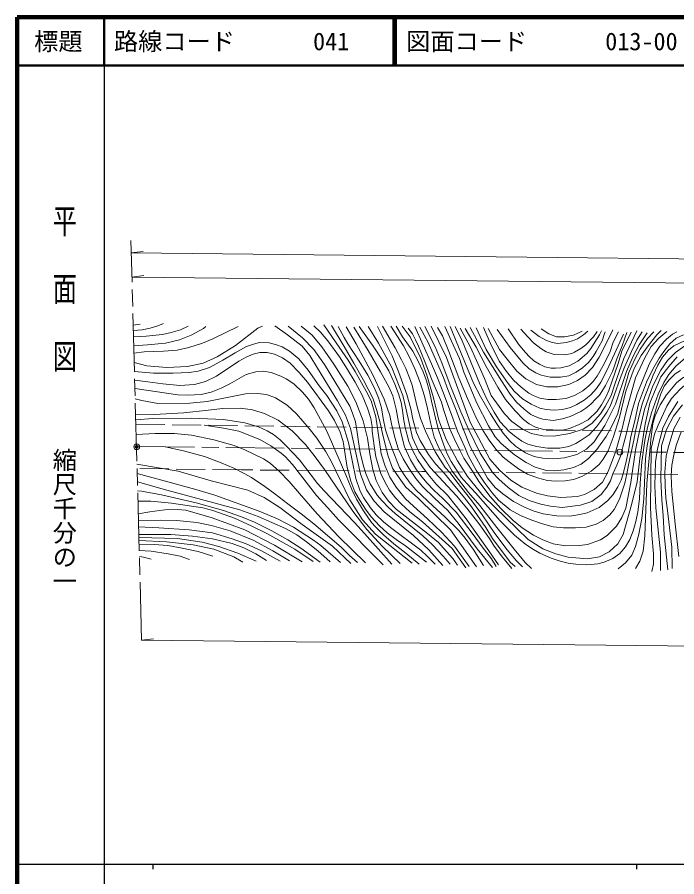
# Model space of a CAD drawing. Units: millimetres, scale not verified. Extents: x 40000 to 680000, y 20000 to 380000.
# Drawn here: x 40000 to 176314, y 202409 to 380000 of the extents above; entities that cross this region are included whole.
import ezdxf
from ezdxf.enums import TextEntityAlignment as Align

# ---------------------------------------------------------------- set-up
doc = ezdxf.new("R2010")
doc.units = ezdxf.units.MM
doc.header["$LTSCALE"] = 1000
doc.header["$PDMODE"] = 32
doc.header["$PDSIZE"] = 500
doc.linetypes.add('CHAIN', pattern=[18.5, 12, -1.5, 3.5, -1.5])
doc.linetypes.add('DASHED', pattern=[7.5, 6, -1.5])
for name, color, linetype, lineweight in [('M-BGD', 7, 'Continuous', 13), ('M-BMK', 2, 'CHAIN', 13), ('M-BMK-SRVR', 3, 'Continuous', 13), ('M-STR-HTXT', 7, 'Continuous', 13), ('M-TTL', 2, 'Continuous', 140), ('M-TTL-BAND', 7, 'Continuous', 25), ('M-TTL-LINE', 7, 'Continuous', 50)]:
    doc.layers.add(name, color=color, linetype=linetype, lineweight=lineweight)
doc.layers.add('M-OTRS', color=6, linetype='Continuous')
doc.layers.add('M-TTL-TXT', color=7, linetype='Continuous')
doc.styles.add('@ＭＳ ゴシック', font='')
doc.styles.add('ＭＳ ゴシック', font='')
doc.styles.get('@ＭＳ ゴシック').set_extended_font_data('@MS Gothic')
doc.styles.get('ＭＳ ゴシック').set_extended_font_data('MS Gothic')

msp = doc.modelspace()

# ---------------------------------------------------------------- linework, layer by layer
at = {"layer": 'M-BGD'}
msp.add_line((63976, 316402), (65432, 316563), dxfattribs=at)
for points in [[(64007, 315248), (65808, 315430), (67471, 315741), (69086, 316232), (70210, 316723)], [(64040, 313985), (66640, 314125), (70059, 314475), (71809, 314845), (73717, 315430), (75361, 316166)], [(64090, 312119), (66921, 312292), (70619, 312683), (73568, 313367), (75987, 314328), (78521, 315719), (78979, 316117)], [(64131, 310588), (66272, 310860), (70208, 310980), (73033, 311223), (75450, 311747), (78326, 312622), (80438, 313526), (85632, 316129)], [(64182, 308643), (66764, 307977), (70903, 307643), (75181, 307852), (78446, 308521), (81317, 309803), (85137, 312173), (89747, 315767), (90664, 316159)], [(93215, 316207), (95875, 314364), (98864, 312022), (100444, 310126), (102079, 307463), (106202, 300758), (107881, 297775), (108910, 295042), (110929, 285609), (112153, 282338), (113794, 280021), (115828, 277779), (121897, 272941), (125079, 269935), (127995, 266734)], [(96008, 316187), (98995, 313768), (101286, 311375), (103514, 308231), (105666, 304753), (108709, 299651), (109291, 298166), (109915, 296385), (110259, 294184), (110540, 292284), (110852, 290000), (111603, 287015), (112113, 285542), (112934, 283613), (114406, 281276), (115395, 280094), (116712, 278727), (118102, 277475), (123860, 272870), (125819, 270965), (128037, 268642), (129472, 267018)], [(98695, 316135), (100971, 314276), (102960, 311882), (105455, 308345), (108346, 303761), (109971, 300531), (111486, 296629), (112387, 293043), (112842, 289769), (113497, 286527), (114170, 284272), (115418, 281773), (116744, 280022), (118331, 278366), (124808, 273359), (127057, 271451), (128126, 270335), (130015, 268146), (131000, 266801)], [(101284, 316251), (102684, 314907), (104173, 313110), (106577, 309842), (108250, 307232), (109830, 304608), (111258, 301924), (112405, 299252), (113057, 297094), (113359, 295468), (113373, 294508), (113778, 291424), (114101, 289192), (114802, 286808), (115213, 285525), (116295, 283363), (116950, 282301), (118168, 280737), (119383, 279445), (121109, 277820), (123727, 275734), (129882, 270204), (132741, 266219)], [(103390, 316457), (105907, 312731), (108374, 309128), (109820, 306781), (112143, 302724), (113122, 300750), (114099, 297429), (114371, 295557), (115235, 289779), (116042, 287231), (117029, 284947), (118285, 282894), (120266, 280484), (121875, 278966), (124813, 276351), (127673, 273582), (130391, 270705), (133403, 266512)], [(104967, 316334), (107544, 311941), (109553, 308529), (111578, 304992), (113479, 301261), (114325, 298733), (115108, 295917), (115580, 293643), (116661, 289308), (117585, 286852), (118948, 284819), (120335, 282875), (122958, 280566), (129522, 274089), (131835, 270889), (134940, 266442)], [(115499, 316177), (118136, 311662), (119442, 309240), (120315, 307410), (121072, 305460), (121595, 303948), (122235, 301299), (122641, 299498), (123344, 297067), (124350, 294447), (126345, 290199), (128448, 287000), (129481, 285842), (130880, 284014), (133979, 280054), (136063, 277190), (138725, 273309), (141278, 269944), (143169, 267718), (144441, 266415)], [(117222, 316192), (119834, 312076), (120984, 309892), (122143, 307368), (123260, 304543), (124151, 301729), (124809, 299126), (125398, 296269), (126161, 293244), (127232, 290877), (128277, 288945), (129916, 286209), (131170, 284468), (133270, 281782), (135590, 279089), (139151, 274563), (142710, 270078), (144958, 267353), (146311, 266069)], [(118313, 316184), (119660, 313932), (121731, 310976), (122877, 308933), (123902, 306707), (124559, 304906), (125181, 302675), (125588, 300665), (126559, 296600), (127088, 294764), (128164, 291584), (128886, 289802), (129684, 288177), (131759, 285004), (133015, 283575), (134735, 281756), (139782, 275961), (142766, 272957), (145136, 271074), (146679, 270037), (148017, 269268), (150363, 268269), (152238, 267592), (153832, 267214), (155434, 266985), (157721, 266876), (159989, 267082), (161313, 267380), (163092, 268189), (164567, 269214), (165732, 270551), (166617, 272080), (167313, 273868), (167848, 275838), (168236, 277814), (168597, 280529), (168710, 283699), (169055, 288120), (169731, 292580), (170261, 295217), (171112, 298230), (172431, 302104), (173621, 304558), (174690, 306213), (176199, 307991), (178024, 309584)], [(119524, 316178), (121227, 313939), (123423, 309460), (124648, 306011), (126008, 301388), (127159, 296781), (128682, 292720), (130986, 288320), (133077, 285140), (136366, 281028), (145568, 272124), (148653, 270162), (151312, 269117), (153874, 268412), (157877, 268113), (160342, 268516), (162334, 269518), (164142, 271220), (165247, 273116), (166982, 279243), (168105, 283985), (168654, 288807), (169784, 295891), (170760, 300245), (172075, 303403), (173025, 305674), (174664, 307839), (176416, 309800)], [(125547, 316155), (128703, 309709), (133592, 296348), (137687, 288679), (139765, 286346), (142019, 284328), (144279, 282896), (147337, 281662), (149610, 281113), (152315, 280800), (155824, 280976), (157265, 281391), (159225, 282429), (160930, 283957), (162126, 286152), (163645, 290168), (164880, 294494), (165843, 298547), (167777, 305509), (169717, 309599), (171010, 311994), (172599, 313712), (174247, 315043)], [(106364, 316110), (107549, 313821), (108342, 312513), (110667, 308948), (112452, 306028), (113819, 303383), (114669, 301381), (115310, 299320), (115621, 297090), (116135, 294773), (116701, 292885), (117392, 290930), (118987, 286977), (119945, 285462), (121185, 283748), (122407, 282340), (123594, 281189), (125887, 279060), (128404, 276769), (131283, 273970), (132550, 272387), (134219, 270080), (136357, 266749)], [(108005, 316010), (110025, 312508), (113515, 306087), (115851, 301101), (116994, 297720), (117365, 296007), (118057, 293176), (118749, 290922), (119731, 288754), (120918, 286799), (122392, 284685), (123827, 283007), (126234, 280620), (128961, 278094), (131127, 275475), (135047, 270185), (138195, 266300)], [(109566, 315934), (112544, 311151), (115103, 306749), (116815, 303613), (117629, 301772), (118340, 299003), (118790, 296356), (119460, 293405), (120069, 291207), (121257, 288539), (122491, 286503), (123685, 284978), (124648, 283802), (126193, 282242), (127978, 280591), (130706, 277713), (134235, 273109), (136105, 270553), (138042, 268106), (138992, 266543)], [(110656, 316090), (113405, 312247), (115543, 309036), (116807, 306917), (118015, 304215), (118810, 302164), (119336, 300402), (119595, 298825), (119840, 297121), (120158, 295259), (120945, 292353), (121816, 290303), (122759, 288614), (123732, 287077), (124947, 285496), (126682, 283464), (128903, 281276), (130816, 278937), (132760, 276347), (137460, 269723), (139475, 266861)], [(112544, 316079), (114654, 312685), (117423, 307622), (119672, 301850), (120288, 299211), (121710, 293118), (123007, 290292), (125314, 286941), (130794, 281095), (132942, 278583), (135417, 275408), (137575, 272273), (138569, 270736), (140324, 268434), (142244, 266132)], [(114455, 316092), (117475, 310010), (118897, 306617), (120507, 302054), (121336, 299089), (121761, 296922), (122532, 294234), (123274, 292576), (124997, 289675), (126475, 287720), (128282, 285763), (129836, 283842), (132449, 280701), (133871, 278834), (136856, 274578), (138215, 272296), (141910, 267440), (142889, 266523)], [(120814, 315771), (121684, 314617), (122325, 313335), (122909, 312046), (124181, 308978), (125750, 304969), (127664, 300449), (128141, 298754), (129390, 294973), (130298, 292930), (131490, 290569), (132335, 288866), (134209, 286008), (135407, 284045), (137777, 280957), (139917, 278521), (142484, 275988), (144337, 274531), (146669, 272975), (148606, 272023), (150730, 271191), (153297, 270799), (156199, 270845), (157828, 271083), (160553, 272021), (161952, 272951), (163829, 274827), (164950, 276653), (165808, 278547), (166840, 283843), (167798, 290535), (168323, 293240), (169218, 297192), (169628, 298935), (171364, 303848), (173008, 307044), (174360, 309085), (176037, 310745), (178465, 312441)], [(122170, 316076), (125625, 308415), (126888, 305466), (127965, 302682), (129524, 298497), (131004, 294498), (132487, 291152), (133219, 289439), (134876, 286417), (136469, 283954), (138124, 281702), (139444, 280197), (141897, 278250), (143991, 277081), (146346, 276106), (148581, 275297), (150789, 274725), (152905, 274497), (155392, 274505), (157611, 274666), (159651, 275253), (161129, 276047), (162493, 277191), (163345, 278313), (164482, 280441), (165544, 283726), (165987, 285655), (166301, 287532), (167460, 292624), (167783, 294463), (168581, 297986), (169150, 300069), (169721, 301643), (170879, 304572), (171422, 306046), (172359, 308144), (173384, 309758), (174622, 311182), (175696, 312078), (177886, 313136)], [(123190, 315943), (124981, 312650), (128091, 305584), (128990, 303078), (130603, 299139), (132130, 294933), (133622, 291323), (134541, 289503), (137192, 284759), (138771, 282812), (140341, 281539), (142577, 279957), (144670, 278862), (146659, 278011), (148703, 277399), (151510, 276963), (154205, 276923), (156279, 277239), (157793, 277635), (160252, 278711), (162092, 280165), (163148, 281369), (164116, 282948), (164788, 284383), (165202, 285663), (165816, 288235), (166311, 290422), (166836, 293391), (167656, 296586), (168388, 300201), (170050, 304571), (171344, 307264), (172658, 309558), (173610, 310964), (174870, 312545), (176177, 313688), (177682, 314363)], [(124227, 316104), (126384, 311864), (127770, 308623), (129469, 303991), (131699, 298451), (133276, 294916), (135679, 289928), (138234, 285963), (139504, 284589), (141435, 282814), (143670, 281181), (145811, 280171), (148202, 279403), (150188, 278984), (152602, 278738), (156432, 279212), (158773, 279922), (160707, 281363), (161872, 282915), (162579, 284228), (163123, 285686), (163919, 287426), (164657, 289325), (165166, 291273), (165880, 293798), (166479, 296399), (167155, 299029), (168102, 302154), (170632, 308322), (171782, 310439), (172804, 312063), (174186, 313473), (175426, 314493), (176304, 315024)], [(126887, 315871), (127880, 314146), (129232, 310912), (131254, 305526), (133059, 301214), (134912, 297074), (136276, 294548), (137508, 292625), (138913, 290776), (140445, 289134), (141650, 288129), (143597, 286674), (145450, 285608), (147542, 284803), (149613, 284279), (151213, 284141), (153271, 284197), (154945, 284490), (156673, 285101), (158646, 286200), (160250, 287598), (161080, 288658), (162099, 290405), (163189, 293181), (164456, 297265), (165756, 302740), (167472, 307409), (168963, 310094), (170369, 312085), (172170, 314405), (173064, 315251)], [(128355, 316085), (130077, 312345), (131376, 309490), (132321, 306697), (135010, 300251), (137398, 295556), (138806, 293310), (140012, 291921), (142748, 289553), (145152, 287969), (147075, 287031), (149379, 286376), (151072, 286311), (152940, 286468), (154940, 286974), (156532, 287646), (158041, 288841), (159803, 290673), (161725, 293361), (162859, 295507), (164094, 298124), (164671, 300422), (165401, 303181), (166433, 306615), (167613, 309328), (168769, 311432), (170274, 313598), (171544, 314996)], [(129481, 316095), (131232, 311911), (134323, 304364), (135759, 301629), (137788, 298085), (139145, 295961), (140462, 294075), (141830, 292506), (143004, 291395), (145029, 290020), (146847, 289265), (148598, 288926), (150843, 288757), (153083, 288936), (155680, 289641), (157661, 290762), (159261, 292296), (161418, 295668), (163610, 300078), (165888, 306821), (167282, 309957), (168535, 312285), (170215, 314757)], [(130477, 316092), (131941, 313149), (135517, 304423), (137068, 301089), (138554, 298389), (139805, 296402), (141683, 294411), (142751, 293508), (144264, 292421), (145504, 291822), (147333, 291316), (149592, 290963), (152111, 290968), (153999, 291327), (155456, 291931), (156534, 292582), (158169, 293698), (159703, 295354), (160539, 296463), (161852, 298395), (162583, 299781), (163429, 302053), (164581, 305361), (165513, 307690), (166923, 310952), (168061, 313244), (169146, 315018)], [(131530, 315731), (133604, 311955), (134939, 309087), (136558, 305346), (137974, 301846), (140672, 298081), (142199, 296505), (144452, 294918), (146205, 293992), (148639, 293543), (150909, 293474), (154190, 293991), (156979, 294907), (158777, 296084), (160540, 298045), (161499, 299584), (162714, 301833), (163475, 304173), (165395, 309510), (168077, 315217)], [(132598, 315659), (134826, 311826), (136913, 307846), (139313, 303546), (140885, 300992), (142895, 298673), (144623, 296890), (145822, 296022), (147092, 295320), (148749, 294842), (152679, 294656), (154132, 295044), (156154, 295832), (158018, 296827), (159848, 298587), (160762, 299915), (161677, 301510), (162265, 302848), (164163, 308478), (164981, 311020), (166902, 314925)], [(133615, 315861), (136352, 310828), (140053, 304872), (141848, 302106), (143181, 300455), (144791, 299039), (146151, 297935), (147518, 297285), (148622, 296921), (150773, 296707), (152690, 296995), (154287, 297505), (156486, 298541), (157520, 299206), (158540, 300041), (159601, 301122), (160330, 301939), (160792, 302670), (161560, 303941), (163026, 306780), (163420, 308004), (163922, 309420), (165036, 312110), (166014, 314828)], [(134878, 315813), (136898, 311314), (139061, 307769), (141458, 304298), (142694, 302750), (144401, 301183), (146193, 300049), (148023, 299252), (149294, 298969), (150992, 298844), (152689, 298976), (154374, 299384), (155649, 299970), (157198, 300846), (158531, 301966), (159743, 303303), (160580, 304593), (161920, 307177), (165268, 314516)], [(136356, 315915), (138035, 312084), (139681, 308850), (141106, 306776), (142594, 305002), (144137, 303545), (145767, 302304), (146601, 301836), (147985, 301322), (149670, 301045), (151359, 301029), (153392, 301226), (155148, 301835), (156875, 302778), (158133, 303822), (159027, 304763), (159861, 305850), (161317, 308368), (162517, 310964), (163169, 312831), (164283, 314999)], [(137344, 315698), (139686, 311378), (141242, 309317), (143232, 306885), (145094, 305313), (147326, 304089), (149450, 303608), (151732, 303616), (154028, 304151), (155779, 304959), (157353, 306076), (158859, 307663), (160259, 309771), (161393, 311876), (163083, 315435)], [(139221, 315476), (141848, 311782), (144486, 308623), (145802, 307361), (147186, 306556), (148310, 306045), (150128, 305636), (152252, 305636), (153970, 305936), (155539, 306680), (156804, 307549), (158037, 308673), (159025, 309922), (159660, 310951), (160861, 313132), (161398, 314648), (161476, 315025)], [(141472, 315630), (143618, 312440), (144532, 311263), (145746, 309941), (146743, 309037), (147965, 308300), (149041, 307744), (150380, 307480), (151255, 307486), (152317, 307539), (154035, 307943), (155856, 308960), (156789, 309670), (157694, 310538), (158523, 311544), (160322, 314354), (160721, 315178)], [(144079, 315514), (145520, 313940), (146691, 312695), (148204, 311585), (149340, 310884), (150986, 310311), (153168, 310212), (154651, 310530), (155195, 310779), (156479, 311549), (157500, 312298), (159120, 313964), (159871, 315098)], [(146156, 315360), (147901, 314045), (149221, 313298), (150571, 312822), (151756, 312608), (153417, 312764), (154747, 313133), (155780, 313571), (157043, 314377), (157946, 315163)], [(148289, 315651), (149881, 314585), (151460, 313990), (153122, 313990), (154936, 314322), (156774, 315167)], [(64232, 306788), (68154, 306482), (72227, 306447), (75560, 306617), (77380, 306889), (79760, 307660), (82515, 309110), (85014, 310677), (87416, 311968), (88811, 312458), (90099, 312803), (92085, 312742), (93568, 312335), (94792, 311911), (96242, 311036), (98206, 309396), (100120, 307087), (102412, 303863), (103993, 301812), (106045, 298654), (107142, 296432), (108469, 292149), (110010, 284708), (110898, 282077), (111576, 280758), (113004, 278615), (114163, 277172), (115681, 275734), (117170, 274603), (123392, 269858), (124744, 268669), (126393, 266976)], [(167765, 266116), (168684, 267636), (169366, 269683), (169682, 272822), (170137, 283693), (170957, 292706), (171361, 296074), (171854, 297634), (172842, 299925), (174164, 302008), (176269, 304471), (177375, 305353), (179612, 306711), (183105, 307985), (189917, 309975), (206685, 312696), (214154, 314030)], [(171165, 265484), (171480, 266984), (171524, 269137), (171139, 273022), (170881, 278697), (171048, 290913), (171704, 293827), (172488, 295748), (174222, 299664), (175234, 301233), (176990, 303151), (177931, 303893), (180678, 305576), (183223, 306651), (186980, 307749), (189871, 308433), (196239, 309386), (202129, 310077), (205508, 310577), (208668, 311304), (212095, 312227), (216368, 313465), (218627, 313985), (219786, 314145)], [(64279, 305003), (66983, 304673), (70101, 304236), (73636, 303943), (76663, 304131), (78932, 304758), (81163, 305868), (85787, 308958), (87349, 309762), (88768, 310349), (90170, 310724), (91645, 310724), (93180, 310378), (94852, 309609), (96392, 308531), (98274, 306615), (99990, 304621), (104318, 298699), (105572, 296666), (106778, 294244), (107358, 292327), (108211, 286947), (108936, 284133), (109806, 281919), (110862, 280073), (111952, 278380), (113184, 276801), (114902, 274885), (116466, 273495), (118335, 272082), (120259, 270779), (124613, 267419)], [(64325, 303279), (73219, 301962), (75264, 301931), (78040, 302074), (80107, 302553), (82120, 303344), (83925, 304243), (87310, 306176), (89290, 306724), (90912, 306839), (92508, 306571), (94464, 305866), (95576, 305308), (97148, 304265), (98957, 302530), (100168, 301079), (101380, 299297), (104001, 294469), (105177, 291778), (107887, 285479), (109147, 282450), (110119, 280411), (111590, 277987), (113250, 275584), (114047, 274681), (115676, 273085), (117840, 271200), (120346, 269288), (123074, 267024)], [(164209, 266003), (165730, 267253), (166999, 268858), (167794, 270635), (168456, 273163), (169069, 276439), (169503, 280513), (169644, 283703), (169852, 288847), (170169, 291440), (170529, 293151), (171296, 296437), (172092, 299419), (173036, 302201), (173727, 303759), (174767, 305115), (176008, 306298), (177101, 307005)], [(64381, 301164), (65783, 300821), (69039, 300223), (75712, 300252), (79275, 300626), (87186, 302208), (89679, 302268), (91505, 302018), (93353, 301363), (95822, 299841), (97745, 298026), (100364, 295057), (101927, 293025), (103743, 290330), (104905, 288252), (108769, 280293), (110506, 277457), (111377, 276136), (114037, 273187), (121626, 267196)], [(172931, 265697), (172977, 269453), (171994, 278670), (171748, 283187), (171920, 288130), (172336, 290834), (173404, 295114), (174573, 297539), (176517, 300619)], [(64466, 297974), (68312, 297931), (74460, 298233), (79463, 298782), (82504, 299134), (86172, 299256), (88656, 298903), (91102, 298134), (93931, 296761), (96828, 294520), (99560, 291701), (101569, 289148), (103527, 286547), (109363, 277950), (112257, 274133), (115464, 270673), (119152, 267131)], [(174485, 265811), (173672, 273076), (173493, 277024), (173250, 280322), (173019, 284522), (173167, 291428), (174154, 294845), (175603, 297575), (177481, 299882)], [(64496, 296849), (68041, 297110), (76040, 297141), (82643, 296852), (87061, 296171), (89850, 295373), (91630, 294564), (92973, 293757), (94315, 292663), (95688, 291406), (98358, 288543), (102080, 283666), (103430, 282126), (109679, 275626), (111760, 273341), (117433, 266970)], [(175386, 266087), (175285, 270517), (174317, 278658), (174054, 280604), (173891, 283160), (173831, 286031), (174106, 289325), (174532, 291032), (175685, 294961), (177020, 297376)], [(78628, 295717), (82637, 295096), (85795, 294446), (90164, 292737), (92431, 291455), (94531, 289963), (95360, 289240), (96898, 287597), (98573, 285423), (101868, 281194), (104181, 278610), (106404, 276192), (115598, 266845)], [(64578, 293784), (68540, 293980), (72506, 293966), (76006, 293638), (80671, 292698), (84845, 291481), (87027, 290649), (90879, 288793), (92272, 287883), (94235, 286136), (96206, 284078), (98345, 281575), (101999, 277424), (106446, 272670), (111988, 267241)], [(176705, 268586), (175999, 275333), (175278, 282016), (175138, 285350), (175296, 287444), (175724, 289585), (176244, 291699), (177188, 294362)], [(70586, 291228), (74360, 290428), (78720, 289237), (82178, 287951), (84785, 286861), (87030, 285642), (88417, 284913), (91180, 283049), (93229, 281546), (95930, 279430), (98710, 277370), (101274, 275343), (106937, 270486), (108650, 268811), (110303, 267349)], [(64740, 287678), (73291, 286232), (80092, 284207), (87677, 282279), (91025, 280746), (94261, 278709), (98887, 275208), (105143, 270721), (108981, 267123)], [(64792, 285732), (71127, 283989), (76904, 282457), (80821, 281242), (90010, 277937), (93797, 276364), (97121, 274622), (101234, 271959), (102763, 270864), (106802, 267336)], [(64838, 284008), (70896, 282314), (86028, 278210), (89811, 276830), (95477, 274381), (97787, 273055), (99788, 271610), (102111, 269753), (104679, 267466)], [(64888, 282138), (65717, 282098), (69825, 281293), (76990, 279655), (82601, 278072), (86351, 276777), (89020, 275696), (92623, 273895), (95935, 272044), (98585, 270320), (102590, 267411)], [(64945, 279983), (67618, 279995), (71872, 279602), (78334, 278660), (80443, 278101), (84896, 276500), (88365, 274948), (91715, 273233), (97384, 270069), (101181, 267522)], [(65013, 277429), (67396, 277790), (70481, 278195), (73116, 278271), (74879, 278144), (80288, 276598), (87036, 274113), (93192, 270933), (98913, 267484)], [(65050, 276053), (69601, 276117), (73017, 276002), (77096, 275602), (80182, 275019), (84012, 273887), (88742, 271979), (92857, 269773), (96272, 267706)], [(65085, 274722), (69296, 274536), (75546, 274062), (80373, 273461), (84454, 272199), (87319, 271217), (90494, 269754), (94316, 267642)], [(65128, 273117), (71746, 273104), (76222, 272775), (80356, 272254), (84459, 271243), (86837, 270382), (89347, 269105), (91487, 267768)], [(65144, 272487), (73136, 272278), (78227, 271550), (81644, 270652), (85594, 269268), (89363, 267626)], [(65161, 271876), (70825, 271637), (76370, 270988), (80664, 270120), (84774, 268481), (86631, 267442)], [(65180, 271160), (68323, 271089), (71103, 270823), (74104, 270312), (77420, 269591), (80426, 268647)], [(65215, 269822), (67660, 269668), (71212, 269153), (73656, 268639), (75601, 267970)], [(65249, 268555), (66134, 268469), (67686, 268056)]]:
    msp.add_lwpolyline(points, dxfattribs=at)
at = {"layer": 'M-BGD', "linetype": 'DASHED'}
for points in [[(64521, 295924), (134312, 294901), (164880, 294494), (191783, 294206), (217366, 293881), (233518, 293535), (241852, 293602), (269810, 293370), (292726, 293046), (300567, 292753), (311844, 292812), (378841, 291946), (403431, 291719), (427735, 291393), (485049, 290772), (528945, 290241), (559283, 289995)], [(563369, 281386), (478666, 282125), (352156, 283550), (320323, 283919), (296266, 284198), (279804, 284386), (249359, 284642), (214015, 285129), (162040, 285698), (123609, 286126), (103698, 286353), (86363, 286477), (64765, 286740)]]:
    msp.add_lwpolyline(points, dxfattribs=at)
at = {"layer": 'M-BMK'}
msp.add_line((65709, 251279), (63512, 333854), dxfattribs=at)
msp.add_lwpolyline([(64644, 291293), (264362, 289131), (364411, 287985), (464620, 286920), (565013, 285820)], dxfattribs=at)
at = {"layer": 'M-BMK-SRVR'}
for centre in [(64700, 291243), (164559, 290162)]:
    msp.add_circle(centre, 600, dxfattribs=at)
at = {"layer": 'M-OTRS'}
msp.add_point((64700, 291243), dxfattribs=at)
at = {"layer": 'M-STR-HTXT'}
for p, q in [((63579, 331307), (66014, 331622)), ((63712, 326305), (66147, 326620)), ((65709, 251279), (68143, 251594))]:
    msp.add_line(p, q, dxfattribs=at)
for points in [[(63579, 331307), (264795, 329129), (364869, 327983), (465046, 326917), (564264, 325831)], [(63712, 326305), (264741, 324129), (364812, 322983), (464992, 321918), (562438, 320850)], [(65709, 251279), (263929, 249133), (363953, 247988), (464195, 246922), (565762, 245809)]]:
    msp.add_lwpolyline(points, dxfattribs=at)
at = {"layer": 'M-TTL'}
for p, q in [((40000, 380000), (40000, 20000)), ((680000, 380000), (40000, 380000))]:
    msp.add_line(p, q, dxfattribs=at)
at = {"layer": 'M-TTL-BAND'}
for p, q in [((58000, 370000), (58000, 20000)), ((40000, 205000), (579000, 205000)), ((68000, 205000), (68000, 204000)), ((168000, 205000), (168000, 204000))]:
    msp.add_line(p, q, dxfattribs=at)
at = {"layer": 'M-TTL-LINE'}
for p, q in [((58000, 380000), (58000, 370000)), ((117750, 380000), (117750, 370000)), ((118250, 380000), (118250, 370000)), ((40000, 370000), (680000, 370000))]:
    msp.add_line(p, q, dxfattribs=at)

# ---------------------------------------------------------------- texts
at = {"layer": 'M-TTL-BAND', "style": '@ＭＳ ゴシック', "width": 1.4}
msp.add_text('平  面  図', height=3666, rotation=270, dxfattribs=at).set_placement((49777, 306475), align=Align.MIDDLE_RIGHT)
at = {"layer": 'M-TTL-BAND', "style": '@ＭＳ ゴシック'}
msp.add_text('縮尺千分の一', height=3666, rotation=270, dxfattribs=at).set_placement((49777, 261030), align=Align.MIDDLE_RIGHT)
at = {"layer": 'M-TTL-TXT', "style": 'ＭＳ ゴシック'}
msp.add_text('標題', height=3666, dxfattribs=at).set_placement((48500, 375000), align=Align.MIDDLE_CENTER)
for s, p in [('路線コード', (60000, 375000)), ('041', (101142, 375000)), ('図面コード', (120380, 375000)), ('013-00', (161521, 375000))]:
    msp.add_text(s, height=3666, dxfattribs=at).set_placement(p, align=Align.MIDDLE_LEFT)

doc.saveas('drawing.dxf')
